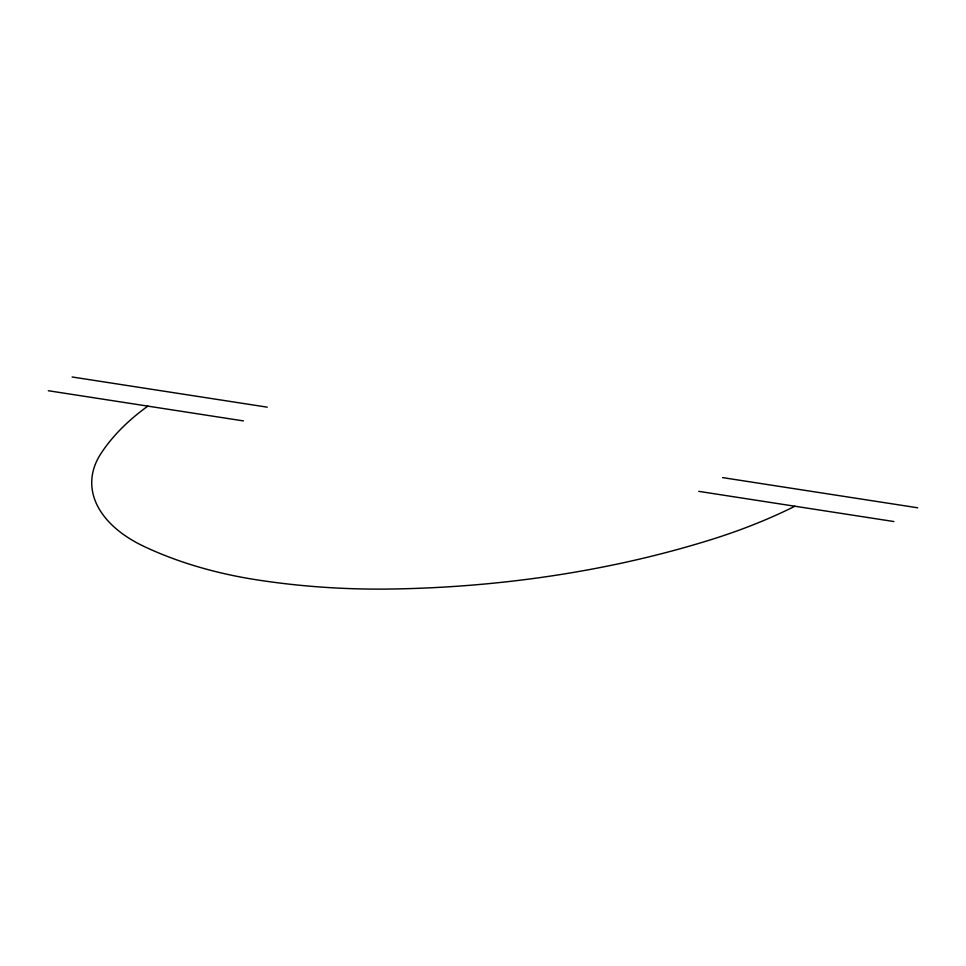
<?xml version="1.0" encoding="UTF-8"?>
<svg xmlns="http://www.w3.org/2000/svg" width="966" height="966" viewBox="0 0 966 966"><rect width="100%" height="100%" fill="white"/><g stroke="black" fill="none" stroke-linecap="round" stroke-linejoin="round"><path stroke-width="1.45" d="M72.112 376.981L267.244 407.169M722.568 477.602L917.7 507.79M48.3 390.723L243.432 420.91M698.756 491.356L893.888 521.543M147.846 406.131A300.885 173.711 0 0 0 100.899 453.634A142.678 82.376 0 0 0 143.946 546.394A300.885 173.711 0 0 0 256.823 579.841A471.227 272.062 0 0 0 391.532 589.019A711.894 411.009 0 0 0 711.411 539.535A471.227 272.062 0 0 0 794.921 506.232"/></g></svg>
